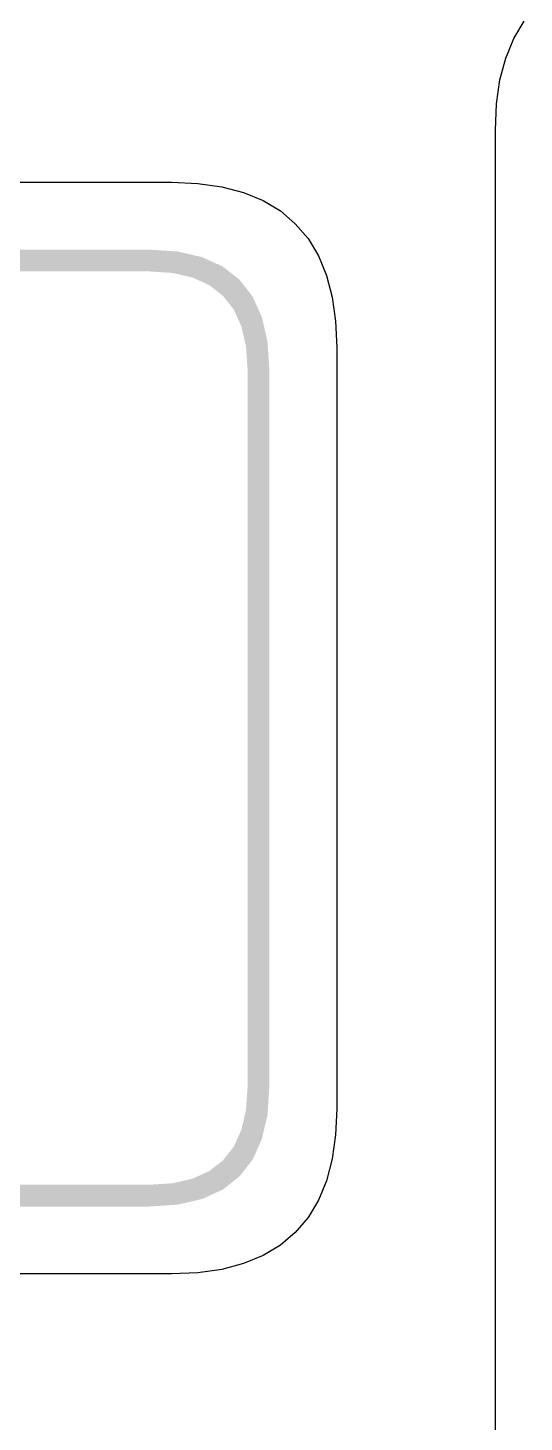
# Model space of a CAD drawing. Header units: millimetres. Extents: x 6 to 297, y 55 to 451.
# Drawn here: x 265.36 to 274.49, y 290.43 to 316.08 of the extents above; entities that cross this region are included whole.
import ezdxf

# ---------------------------------------------------------------- set-up
doc = ezdxf.new("R2010")
doc.units = ezdxf.units.MM
doc.layers.add('CUT', color=1, linetype='Continuous')
doc.layers.add('RASTER', color=7, linetype='Continuous')

msp = doc.modelspace()

# ---------------------------------------------------------------- hatches: boundary and pattern name
at = {"layer": 'RASTER'}
h = msp.add_hatch(color=7, dxfattribs=at)
h.paths.add_polyline_path([(208.2, 309.8), (208.234, 310.316), (208.337, 310.763), (208.509, 311.141), (208.75, 311.45), (209.059, 311.691), (209.438, 311.863), (209.884, 311.966), (210.4, 312), (267.6, 312), (268.116, 311.966), (268.563, 311.863), (268.941, 311.691), (269.25, 311.45), (269.491, 311.141), (269.663, 310.763), (269.766, 310.316), (269.8, 309.8), (269.8, 296.6), (269.766, 296.084), (269.662, 295.638), (269.491, 295.259), (269.25, 294.95), (268.941, 294.709), (268.563, 294.537), (268.116, 294.434), (267.6, 294.4), (210.4, 294.4), (209.884, 294.434), (209.438, 294.537), (209.059, 294.709), (208.75, 294.95), (208.509, 295.259), (208.337, 295.638), (208.234, 296.084), (208.2, 296.6)])
h.paths.add_polyline_path([(208.6, 309.8), (208.6, 296.6), (208.628, 296.178), (208.712, 295.813), (208.853, 295.503), (209.05, 295.25), (209.303, 295.053), (209.613, 294.912), (209.978, 294.828), (210.4, 294.8), (267.6, 294.8), (268.022, 294.828), (268.388, 294.912), (268.697, 295.053), (268.95, 295.25), (269.147, 295.503), (269.287, 295.813), (269.372, 296.178), (269.4, 296.6), (269.4, 309.8), (269.372, 310.222), (269.287, 310.588), (269.147, 310.897), (268.95, 311.15), (268.697, 311.347), (268.388, 311.488), (268.022, 311.572), (267.6, 311.6), (210.4, 311.6), (209.978, 311.572), (209.613, 311.488), (209.303, 311.347), (209.05, 311.15), (208.853, 310.897), (208.712, 310.588), (208.628, 310.222), (208.6, 309.8)], flags=0)

# ---------------------------------------------------------------- linework, layer by layer
at = {"layer": 'CUT'}
for points in [[(273.96, 256.199), (273.96, 314.201), (273.981, 314.683), (274.044, 315.125), (274.149, 315.525), (274.297, 315.885), (274.488, 316.203)], [(209.999, 313.24), (268.001, 313.24), (268.483, 313.219), (268.925, 313.156), (269.325, 313.051), (269.685, 312.903), (270.003, 312.712), (270.278, 312.478), (270.512, 312.203), (270.703, 311.885), (270.851, 311.525), (270.956, 311.125), (271.019, 310.683), (271.04, 310.201), (271.04, 296.199), (271.019, 295.717), (270.956, 295.275), (270.851, 294.875), (270.703, 294.515), (270.512, 294.197), (270.278, 293.922), (270.003, 293.688), (269.685, 293.497), (269.325, 293.349), (268.925, 293.244), (268.483, 293.181), (268.001, 293.16), (209.999, 293.16)]]:
    msp.add_lwpolyline(points, dxfattribs=at)

doc.saveas('drawing.dxf')
